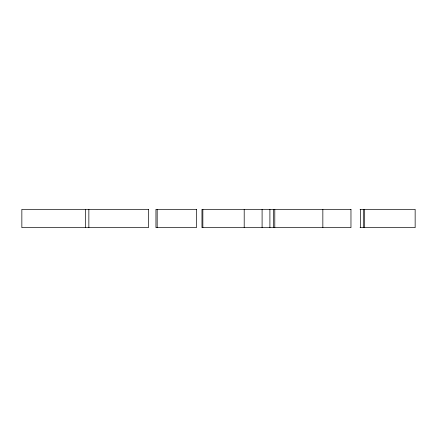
<?xml version="1.0" encoding="UTF-8"?>
<svg xmlns="http://www.w3.org/2000/svg" width="437" height="437" viewBox="0 0 437 437"><rect width="100%" height="100%" fill="white"/><g stroke="black" fill="none" stroke-linecap="round" stroke-linejoin="round"><path stroke-width="0.66" d="M360.05 209.334L415.15 209.334L415.15 227.666L360.05 227.666M364.677 209.334L364.677 227.666M363.311 209.334L363.311 227.666M360.399 209.334L360.399 227.666M322.845 209.334L322.845 227.666M274.791 209.334L274.791 227.666M273.557 209.334L273.557 227.666M269.902 209.334L269.902 227.666M262.096 209.334L262.096 227.666M244.201 209.334L244.201 227.666M202.85 209.334L202.85 227.666M157.183 209.334L157.183 227.666M88.853 209.334L88.853 227.666M85.592 209.334L85.592 227.666M148.454 209.334L21.85 209.334L21.85 227.666L148.454 227.666L148.454 209.334M196.415 209.334L155.949 209.334L155.949 227.666L196.415 227.666L196.415 209.334M350.966 209.334L201.97 209.334L201.97 227.666L350.966 227.666L350.966 209.334"/></g></svg>
